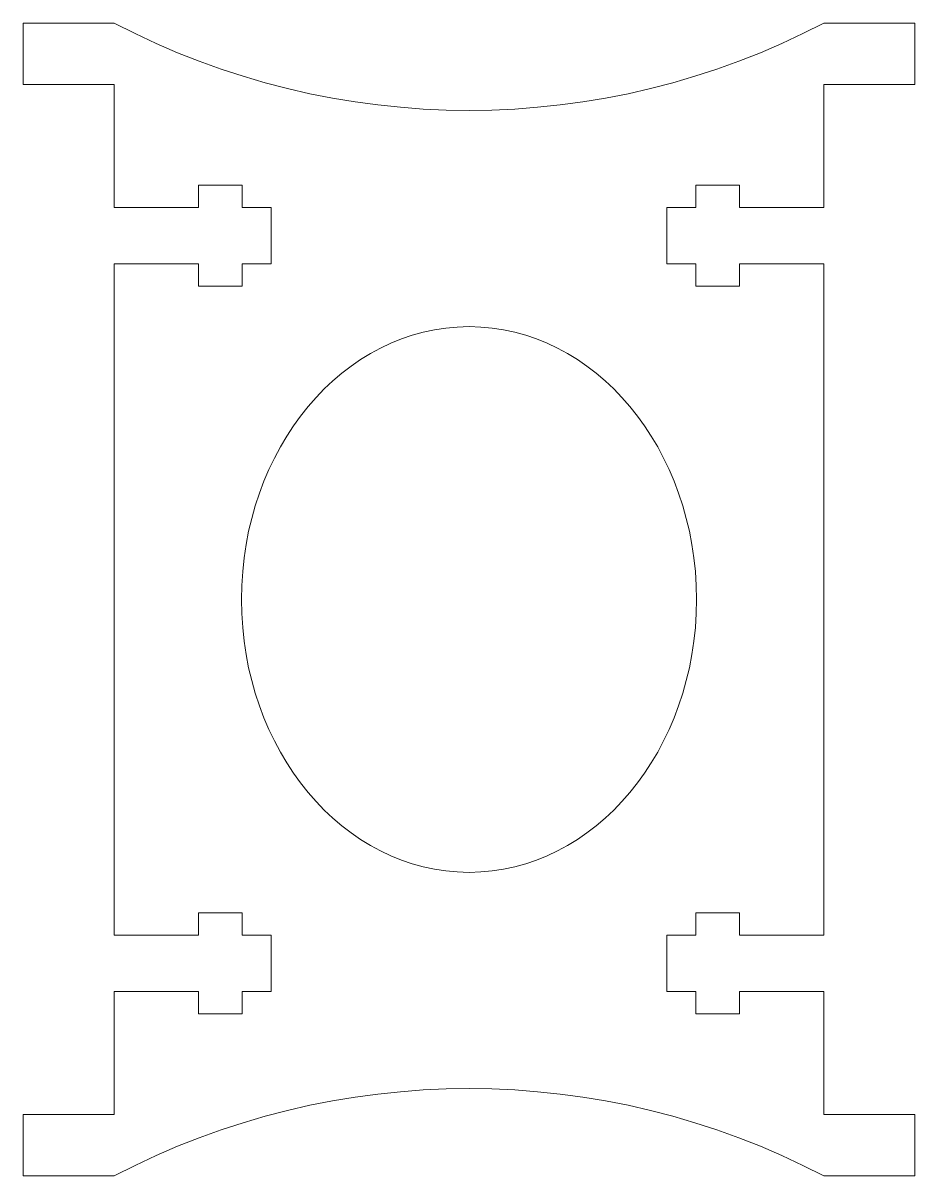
# Model space of a CAD drawing. Header units: millimetres. Extents: x 697 to 746, y 427.7 to 491.1.
import ezdxf

# ---------------------------------------------------------------- set-up
doc = ezdxf.new("R2010")
doc.units = ezdxf.units.MM

msp = doc.modelspace()

# ---------------------------------------------------------------- linework, layer by layer
at = {"color": 7, "linetype": 'Continuous', "lineweight": 15}
for p, q in [((697.019, 491.116), (697.019, 487.736)), ((702.019, 491.116), (697.019, 491.116)), ((746.019, 491.116), (741.019, 491.116)), ((746.019, 487.736), (746.019, 491.116)), ((697.019, 487.736), (702.019, 487.736)), ((702.019, 487.736), (702.019, 480.974)), ((741.019, 487.736), (746.019, 487.736)), ((741.019, 480.974), (741.019, 487.736)), ((706.657, 482.198), (709.057, 482.198)), ((706.657, 480.974), (706.657, 482.198)), ((709.057, 482.198), (709.057, 480.974)), ((733.98, 482.198), (736.38, 482.198)), ((733.98, 480.974), (733.98, 482.198)), ((736.38, 482.198), (736.38, 480.974)), ((702.019, 480.974), (706.657, 480.974)), ((709.057, 480.974), (710.657, 480.974)), ((710.657, 480.974), (710.657, 477.878)), ((732.38, 480.974), (733.98, 480.974)), ((732.38, 477.878), (732.38, 480.974)), ((736.38, 480.974), (741.019, 480.974)), ((702.019, 477.878), (702.019, 440.974)), ((706.657, 477.878), (702.019, 477.878)), ((706.657, 476.654), (706.657, 477.878)), ((709.057, 477.878), (709.057, 476.654)), ((710.657, 477.878), (709.057, 477.878)), ((733.98, 477.878), (732.38, 477.878)), ((733.98, 476.654), (733.98, 477.878)), ((736.38, 477.878), (736.38, 476.654)), ((741.019, 477.878), (736.38, 477.878)), ((741.019, 440.974), (741.019, 477.878)), ((709.057, 476.654), (706.657, 476.654)), ((736.38, 476.654), (733.98, 476.654)), ((706.657, 442.198), (709.057, 442.198)), ((706.657, 440.974), (706.657, 442.198)), ((709.057, 442.198), (709.057, 440.974)), ((733.98, 442.198), (736.38, 442.198)), ((733.98, 440.974), (733.98, 442.198)), ((736.38, 442.198), (736.38, 440.974)), ((702.019, 440.974), (706.657, 440.974)), ((709.057, 440.974), (710.657, 440.974)), ((710.657, 440.974), (710.657, 437.878)), ((732.38, 440.974), (733.98, 440.974)), ((732.38, 437.878), (732.38, 440.974)), ((736.38, 440.974), (741.019, 440.974)), ((702.019, 437.878), (702.019, 431.116)), ((706.657, 437.878), (702.019, 437.878)), ((706.657, 436.654), (706.657, 437.878)), ((709.057, 437.878), (709.057, 436.654)), ((710.657, 437.878), (709.057, 437.878)), ((733.98, 437.878), (732.38, 437.878)), ((733.98, 436.654), (733.98, 437.878)), ((736.38, 437.878), (736.38, 436.654)), ((741.019, 437.878), (736.38, 437.878)), ((741.019, 431.116), (741.019, 437.878)), ((709.057, 436.654), (706.657, 436.654)), ((736.38, 436.654), (733.98, 436.654)), ((697.019, 431.116), (697.019, 427.736)), ((702.019, 431.116), (697.019, 431.116)), ((746.019, 431.116), (741.019, 431.116)), ((746.019, 427.736), (746.019, 431.116)), ((697.019, 427.736), (702.019, 427.736)), ((741.019, 427.736), (746.019, 427.736))]:
    msp.add_line(p, q, dxfattribs=at)
for centre, start, end in [((721.519, 528.315), 242.336, 297.664), ((721.519, 390.537), 62.336, 117.664)]:
    msp.add_arc(centre, 42, start, end, dxfattribs=at)
msp.add_ellipse((721.519, 459.426), major_axis=(0, 15), ratio=0.833333, dxfattribs=at)

doc.saveas('drawing.dxf')
